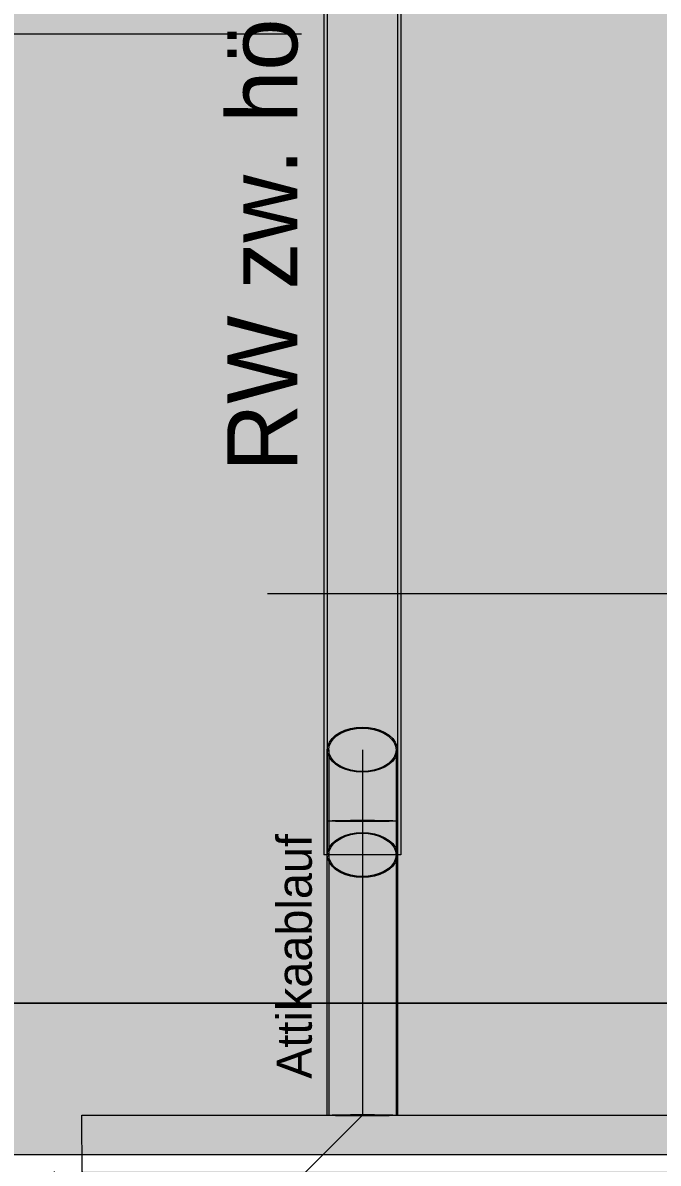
# Model space of a CAD drawing. Header units: metres. Extents: x -3 to 171, y -23 to 41.
# Drawn here: x 0.103 to 1.008, y -4.612 to -2.984 of the extents above; entities that cross this region are included whole.
import ezdxf

# ---------------------------------------------------------------- set-up
doc = ezdxf.new("R2010")
doc.units = ezdxf.units.M
doc.header["$MEASUREMENT"] = 0
doc.set_wipeout_variables(frame=1)
for name, pattern in [('Achse', [0.004, 0.002, -0.001, 0, -0.001]), ('Punkt 1_1', [0.075, 0.025, -0.05]), ('Strichlinie weit', [0.004, 0.003, -0.001]), ('Untersicht', [0.001, 0.0005, -0.0005]), ('Wipeout_Contour', [1, 0, -1])]:
    doc.linetypes.add(name, pattern=pattern)
for name, color, linetype in [('6._Dach PP STG1_1_000 Achsraster', 7, 'Continuous'), ('6._Dach PP STG1_1_140 Brüstung', 7, 'Continuous'), ('6._Dach PP STG1_1_210 Decke', 7, 'Continuous'), ('6._Dach PP STG1_1_220 Bodenaufbau - Außen_ Gefälle', 7, 'Continuous'), ('6._Dach PP STG1_1_221 Bodenaufbau - Abdichtung', 7, 'Continuous'), ('6._Dach PP STG1_1_330 Dachaufbau', 7, 'Continuous'), ('6._Dach PP STG1_1_611 Entwässerung', 7, 'Continuous'), ('6._Dach PP STG1_1_950 Polierplan Bemaßung', 7, 'Continuous'), ('6._Dach PP STG1_1_955 Polierplan Beschriftung', 7, 'Continuous')]:
    doc.layers.add(name, color=color, linetype=linetype)
doc.styles.add('ERSTELLTER_STIL_2', font='')
doc.styles.get('ERSTELLTER_STIL_2').set_extended_font_data('Eurostile')
doc.linetypes.add('Grenze Bundesland', pattern='A,0,[2,415_260415_PP_VA_1_9 DD STG11.Shx,S=1.5873e-05,R=0,X=0,Y=0],-0.003,0', length=0.003)

msp = doc.modelspace()

# ---------------------------------------------------------------- hatches: boundary and pattern name
at = {"layer": '6._Dach PP STG1_1_220 Bodenaufbau - Außen_ Gefälle', "linetype": 'Continuous', "lineweight": 0, "true_color": 0x323232}
h = msp.add_hatch(color=250, dxfattribs=at)
h.paths.add_polyline_path([(6.565, -4.5433), (0.1867, -4.5433), (0.2083, -10.4546), (6.43, -10.4546), (6.43, -14.87), (12.38, -14.87), (12.38, -10.4546), (18.8202, -10.4546), (18.8399, -4.5433), (12.4199, -4.5433), (12.415, -1.67), (6.565, -1.67)])
h.paths.add_polyline_path([(6.495, -7.395), (8.015, -7.395), (8.015, -7.605), (8.745, -7.605), (8.745, -6.215), (7.975, -6.215), (7.975, -5.885), (8.745, -5.885), (8.745, -3.865), (11.105, -3.865), (11.105, -6.245), (11.105, -7.605), (11.5565, -7.605), (11.5565, -8.955), (6.495, -8.955)], flags=0)

# ---------------------------------------------------------------- linework, layer by layer
at = {"layer": '6._Dach PP STG1_1_000 Achsraster', "color": 5, "linetype": 'Achse', "lineweight": 0, "ltscale": 1000}
msp.add_line((-1.5, -3), (21, -3), dxfattribs=at)
at = {"layer": '6._Dach PP STG1_1_210 Decke', "color": 7, "linetype": 'Continuous', "lineweight": 13, "ltscale": 1000, "true_color": 0xf4f4f4, "flags": 128}
msp.add_lwpolyline([(6.525, -4.5), (0.1465, -4.5), (0.1685, -10.5128), (6.39, -10.5128), (6.39, -14.87), (12.42, -14.87), (12.42, -10.4946), (18.82, -10.4946), (18.84, -4.5), (12.455, -4.5), (12.455, -1.6283), (6.525, -1.6283)], close=True, dxfattribs=at)
at = {"layer": '6._Dach PP STG1_1_220 Bodenaufbau - Außen_ Gefälle', "color": 7, "linetype": 'Continuous', "lineweight": 13, "ltscale": 1000, "flags": 128}
msp.add_lwpolyline([(6.565, -4.5433), (0.1867, -4.5433), (0.2083, -10.4546), (6.43, -10.4546), (6.43, -14.87), (12.38, -14.87), (12.38, -10.4546), (18.8202, -10.4546), (18.8399, -4.5433), (12.4199, -4.5433), (12.415, -1.67), (6.565, -1.67)], close=True, dxfattribs=at)
at = {"layer": '6._Dach PP STG1_1_611 Entwässerung', "color": 14, "linetype": 'Achse', "lineweight": 13, "ltscale": 1000, "true_color": 0xa80000}
msp.add_line((0.6417, -1.1318), (0.6417, -4.1718), dxfattribs=at)
at = {"layer": '6._Dach PP STG1_1_611 Entwässerung', "color": 171, "linetype": 'Continuous', "lineweight": 13, "ltscale": 1000, "true_color": 0x6c6cff}
for p, q in [((0.5367, -4.1718), (0.5367, -4.0218)), ((0.6367, -4.0218), (0.6367, -4.1718))]:
    msp.add_line(p, q, dxfattribs=at)
at = {"layer": '6._Dach PP STG1_1_611 Entwässerung', "color": 171, "linetype": 'Grenze Bundesland', "lineweight": 13, "ltscale": 1000, "true_color": 0x6c6cff}
for p, q in [((0.5387, -4.0218), (0.5387, -4.1718)), ((0.6347, -4.0218), (0.6347, -4.1718))]:
    msp.add_line(p, q, dxfattribs=at)
at = {"layer": '6._Dach PP STG1_1_611 Entwässerung', "color": 7, "linetype": 'Strichlinie weit', "lineweight": 13, "ltscale": 1000}
msp.add_line((0.5867, -4.0218), (0.5867, -4.1718), dxfattribs=at)
at = {"layer": '6._Dach PP STG1_1_611 Entwässerung', "color": 171, "linetype": 'Continuous', "lineweight": 13, "ltscale": 1000, "true_color": 0x6c6cff, "flags": 128}
for points in [[(0.5317, -1.1318), (0.5317, -4.1718)], [(0.5367, -1.1318), (0.5367, -4.1718)], [(0.6367, -1.1318), (0.6367, -4.1718)], [(0.6417, -1.1318), (0.6417, -4.1718)], [(0.5367, -4.1718), (0.5317, -4.1718)], [(0.6367, -4.1718), (0.5367, -4.1718)], [(0.6417, -4.1718), (0.6367, -4.1718)]]:
    msp.add_lwpolyline(points, dxfattribs=at)
for points in [[(0.5867, -4.0539), (0.578, -4.0534), (0.5696, -4.052), (0.5617, -4.0496), (0.5545, -4.0464), (0.5484, -4.0424), (0.5434, -4.0379), (0.5397, -4.0328), (0.5374, -4.0274), (0.5367, -4.0218), (0.5374, -4.0162), (0.5397, -4.0108), (0.5434, -4.0057), (0.5484, -4.0011), (0.5545, -3.9972), (0.5617, -3.994), (0.5696, -3.9916), (0.578, -3.9901), (0.5867, -3.9896), (0.5953, -3.9901), (0.6038, -3.9916), (0.6117, -3.994), (0.6188, -3.9972), (0.625, -4.0011), (0.63, -4.0057), (0.6336, -4.0108), (0.6359, -4.0162), (0.6367, -4.0218), (0.6359, -4.0274), (0.6336, -4.0328), (0.63, -4.0379), (0.625, -4.0424), (0.6188, -4.0464), (0.6117, -4.0496), (0.6038, -4.052), (0.5953, -4.0534)], [(0.5867, -4.1243), (0.578, -4.1243), (0.5696, -4.1243), (0.5617, -4.1242), (0.5545, -4.1241), (0.5484, -4.124), (0.5434, -4.1238), (0.5397, -4.1237), (0.5374, -4.1235), (0.5367, -4.1233), (0.5374, -4.1232), (0.5397, -4.123), (0.5434, -4.1228), (0.5484, -4.1227), (0.5545, -4.1226), (0.5617, -4.1225), (0.5696, -4.1224), (0.578, -4.1223), (0.5867, -4.1223), (0.5953, -4.1223), (0.6038, -4.1224), (0.6117, -4.1225), (0.6188, -4.1226), (0.625, -4.1227), (0.63, -4.1228), (0.6336, -4.123), (0.6359, -4.1232), (0.6367, -4.1233), (0.6359, -4.1235), (0.6336, -4.1237), (0.63, -4.1238), (0.625, -4.124), (0.6188, -4.1241), (0.6117, -4.1242), (0.6038, -4.1243), (0.5953, -4.1243)]]:
    msp.add_lwpolyline(points, close=True, dxfattribs=at)
at = {"layer": '6._Dach PP STG1_1_611 Entwässerung', "color": 171, "linetype": 'Strichlinie weit', "lineweight": 13, "ltscale": 1000, "true_color": 0x6c6cff, "flags": 128}
for points in [[(0.5867, -4.0526), (0.5783, -4.0522), (0.5702, -4.0508), (0.5627, -4.0485), (0.5558, -4.0454), (0.5499, -4.0416), (0.5451, -4.0372), (0.5416, -4.0323), (0.5394, -4.0271), (0.5387, -4.0218), (0.5394, -4.0164), (0.5416, -4.0112), (0.5451, -4.0064), (0.5499, -4.002), (0.5558, -3.9982), (0.5627, -3.9951), (0.5702, -3.9928), (0.5783, -3.9914), (0.5867, -3.9909), (0.595, -3.9914), (0.6031, -3.9928), (0.6107, -3.9951), (0.6175, -3.9982), (0.6234, -4.002), (0.6282, -4.0064), (0.6318, -4.0112), (0.6339, -4.0164), (0.6347, -4.0218), (0.6339, -4.0271), (0.6318, -4.0323), (0.6282, -4.0372), (0.6234, -4.0416), (0.6175, -4.0454), (0.6107, -4.0485), (0.6031, -4.0508), (0.595, -4.0522)], [(0.5867, -4.1243), (0.5783, -4.1243), (0.5702, -4.1242), (0.5627, -4.1242), (0.5558, -4.1241), (0.5499, -4.1239), (0.5451, -4.1238), (0.5416, -4.1237), (0.5394, -4.1235), (0.5387, -4.1233), (0.5394, -4.1232), (0.5416, -4.123), (0.5451, -4.1229), (0.5499, -4.1227), (0.5558, -4.1226), (0.5627, -4.1225), (0.5702, -4.1224), (0.5783, -4.1224), (0.5867, -4.1224), (0.595, -4.1224), (0.6031, -4.1224), (0.6107, -4.1225), (0.6175, -4.1226), (0.6234, -4.1227), (0.6282, -4.1229), (0.6318, -4.123), (0.6339, -4.1232), (0.6347, -4.1233), (0.6339, -4.1235), (0.6318, -4.1237), (0.6282, -4.1238), (0.6234, -4.1239), (0.6175, -4.1241), (0.6107, -4.1242), (0.6031, -4.1242), (0.595, -4.1243)], [(0.5867, -4.2039), (0.578, -4.2034), (0.5696, -4.202), (0.5617, -4.1996), (0.5545, -4.1964), (0.5484, -4.1924), (0.5434, -4.1879), (0.5397, -4.1828), (0.5374, -4.1774), (0.5367, -4.1718), (0.5374, -4.1662), (0.5397, -4.1608), (0.5434, -4.1557), (0.5484, -4.1511), (0.5545, -4.1472), (0.5617, -4.144), (0.5696, -4.1416), (0.578, -4.1401), (0.5867, -4.1396), (0.5953, -4.1401), (0.6038, -4.1416), (0.6117, -4.144), (0.6188, -4.1472), (0.625, -4.1511), (0.63, -4.1557), (0.6336, -4.1608), (0.6359, -4.1662), (0.6367, -4.1718), (0.6359, -4.1774), (0.6336, -4.1828), (0.63, -4.1879), (0.625, -4.1924), (0.6188, -4.1964), (0.6117, -4.1996), (0.6038, -4.202), (0.5953, -4.2034)], [(0.5867, -4.2026), (0.5783, -4.2022), (0.5702, -4.2008), (0.5627, -4.1985), (0.5558, -4.1954), (0.5499, -4.1916), (0.5451, -4.1872), (0.5416, -4.1823), (0.5394, -4.1771), (0.5387, -4.1718), (0.5394, -4.1664), (0.5416, -4.1612), (0.5451, -4.1564), (0.5499, -4.152), (0.5558, -4.1482), (0.5627, -4.1451), (0.5702, -4.1428), (0.5783, -4.1414), (0.5867, -4.1409), (0.595, -4.1414), (0.6031, -4.1428), (0.6107, -4.1451), (0.6175, -4.1482), (0.6234, -4.152), (0.6282, -4.1564), (0.6318, -4.1612), (0.6339, -4.1664), (0.6347, -4.1718), (0.6339, -4.1771), (0.6318, -4.1823), (0.6282, -4.1872), (0.6234, -4.1916), (0.6175, -4.1954), (0.6107, -4.1985), (0.6031, -4.2008), (0.595, -4.2022)]]:
    msp.add_lwpolyline(points, close=True, dxfattribs=at)
at = {"layer": '6._Dach PP STG1_1_950 Polierplan Bemaßung', "color": 3, "linetype": 'Punkt 1_1', "lineweight": 0, "ltscale": 1000}
msp.add_line((0.4516, -3.7987), (22.9775, -3.7987), dxfattribs=at)

# ---------------------------------------------------------------- texts
at = {"layer": '6._Dach PP STG1_1_955 Polierplan Beschriftung', "color": 7, "linetype": 'Continuous', "lineweight": 13, "insert": (0.5241, -3.6247), "char_height": 0.1, "attachment_point": 7, "rotation": 90, "style": 'ERSTELLTER_STIL_2'}
msp.add_mtext('\\A1;{\\pql;\\fEurostile|b0|i0|c0|p0;\\W1.000000;RW zw. höheren Stehfalzen geleitet}', dxfattribs=at)

# ---------------------------------------------------------------- next in the draw order: wipeouts: each hides what was drawn before it
at = {"color": 254, "linetype": 'Wipeout_Contour', "lineweight": 0, "ltscale": 12.999552}
msp.add_wipeout([(-0.0237, -4.3834), (0.267, -4.6234), (0.2661, -4.3834)], dxfattribs=at).dxf.layer = '6._Dach PP STG1_1_140 Brüstung'

# ---------------------------------------------------------------- next in the draw order: wipeouts: each hides what was drawn before it
at = {"color": 254, "linetype": 'Wipeout_Contour', "lineweight": 0, "ltscale": 14.250502}
msp.add_wipeout([(-0.0237, -4.3834), (-0.0229, -4.6234), (0.267, -4.6234)], dxfattribs=at).dxf.layer = '6._Dach PP STG1_1_140 Brüstung'

# ---------------------------------------------------------------- next in the draw order: linework, layer by layer
at = {"layer": '6._Dach PP STG1_1_221 Bodenaufbau - Abdichtung', "color": 171, "linetype": 'Untersicht', "lineweight": 13, "ltscale": 1000, "true_color": 0x6c6cff, "flags": 128}
for points in [[(0.1975, -7.499), (0.1867, -4.5433)], [(0.1881, -4.9419), (0.1867, -4.5433)]]:
    msp.add_lwpolyline(points, dxfattribs=at)

# ---------------------------------------------------------------- next in the draw order: wipeouts: each hides what was drawn before it
at = {"color": 254, "linetype": 'Wipeout_Contour', "lineweight": 0, "ltscale": 18.411211}
msp.add_wipeout([(0.267, -4.6234), (1.0465, -4.6234), (1.0465, -4.3834), (0.2661, -4.3834)], dxfattribs=at).dxf.layer = '6._Dach PP STG1_1_140 Brüstung'

# ---------------------------------------------------------------- next in the draw order: linework, layer by layer
at = {"layer": '6._Dach PP STG1_1_221 Bodenaufbau - Abdichtung', "color": 171, "linetype": 'Untersicht', "lineweight": 13, "ltscale": 1000, "true_color": 0x6c6cff, "flags": 128}
for points in [[(0.1867, -4.5433), (6.565, -4.5433)], [(0.1867, -4.5433), (0.5867, -4.5433)], [(0.5867, -4.5433), (0.1881, -4.9419)], [(0.5867, -4.5433), (3.3258, -4.5433)], [(3.3258, -7.2825), (0.5867, -4.5433)]]:
    msp.add_lwpolyline(points, dxfattribs=at)
at = {"layer": '6._Dach PP STG1_1_330 Dachaufbau', "color": 7, "linetype": 'Continuous', "lineweight": 18, "ltscale": 1000, "flags": 128}
msp.add_lwpolyline([(6.325, -4.6), (0.0161, -4.6)], dxfattribs=at)
at = {"layer": '6._Dach PP STG1_1_611 Entwässerung', "color": 171, "linetype": 'Strichlinie weit', "lineweight": 13, "ltscale": 1000, "true_color": 0x6c6cff, "flags": 128}
for points in [[(0.5867, -4.5443), (0.578, -4.5443), (0.5696, -4.5443), (0.5617, -4.5442), (0.5545, -4.5441), (0.5484, -4.544), (0.5434, -4.5438), (0.5397, -4.5437), (0.5374, -4.5435), (0.5367, -4.5433), (0.5374, -4.5432), (0.5397, -4.543), (0.5434, -4.5428), (0.5484, -4.5427), (0.5545, -4.5426), (0.5617, -4.5425), (0.5696, -4.5424), (0.578, -4.5423), (0.5867, -4.5423), (0.5953, -4.5423), (0.6038, -4.5424), (0.6117, -4.5425), (0.6188, -4.5426), (0.625, -4.5427), (0.63, -4.5428), (0.6336, -4.543), (0.6359, -4.5432), (0.6367, -4.5433), (0.6359, -4.5435), (0.6336, -4.5437), (0.63, -4.5438), (0.625, -4.544), (0.6188, -4.5441), (0.6117, -4.5442), (0.6038, -4.5443), (0.5953, -4.5443)], [(0.5867, -4.5443), (0.5783, -4.5443), (0.5702, -4.5442), (0.5627, -4.5442), (0.5558, -4.5441), (0.5499, -4.5439), (0.5451, -4.5438), (0.5416, -4.5437), (0.5394, -4.5435), (0.5387, -4.5433), (0.5394, -4.5432), (0.5416, -4.543), (0.5451, -4.5429), (0.5499, -4.5427), (0.5558, -4.5426), (0.5627, -4.5425), (0.5702, -4.5424), (0.5783, -4.5424), (0.5867, -4.5424), (0.595, -4.5424), (0.6031, -4.5424), (0.6107, -4.5425), (0.6175, -4.5426), (0.6234, -4.5427), (0.6282, -4.5429), (0.6318, -4.543), (0.6339, -4.5432), (0.6347, -4.5433), (0.6339, -4.5435), (0.6318, -4.5437), (0.6282, -4.5438), (0.6234, -4.5439), (0.6175, -4.5441), (0.6107, -4.5442), (0.6031, -4.5442), (0.595, -4.5443)]]:
    msp.add_lwpolyline(points, close=True, dxfattribs=at)

# ---------------------------------------------------------------- next in the draw order: wipeouts: each hides what was drawn before it
at = {"color": 254, "linetype": 'Wipeout_Contour', "lineweight": 0, "ltscale": 13.712693}
msp.add_wipeout([(-0.0238, -4.3834), (1.0465, -4.3834), (-0.0238, -4.3832)], dxfattribs=at).dxf.layer = '6._Dach PP STG1_1_140 Brüstung'

# ---------------------------------------------------------------- next in the draw order: hatches: boundary and pattern name
at = {"layer": '6._Dach PP STG1_1_330 Dachaufbau', "linetype": 'Continuous', "lineweight": 0, "true_color": 0x000000}
h = msp.add_hatch(color=18, dxfattribs=at)
h.paths.add_polyline_path([(3.445, -0.4), (3.755, -0.4), (3.755, 0.07), (2.8, 0.07), (2.8, -0.7715), (1.05, -0.7715), (1.05, 0.07), (-0.0011, 0.07), (0.0161, -4.6), (6.325, -4.6), (6.325, -0.8236), (3.445, -0.8236)])
h.paths.add_polyline_path([(3.805, -2.1975), (5.505, -2.1975), (5.505, -3.7987), (3.805, -3.7987)], flags=0)
h.paths.add_polyline_path([(1.075, -3.7987), (1.075, -2.1975), (2.775, -2.1975), (2.775, -3.7987)], flags=0)

# ---------------------------------------------------------------- next in the draw order: linework, layer by layer
at = {"layer": '6._Dach PP STG1_1_140 Brüstung', "color": 7, "linetype": 'Continuous', "lineweight": 18, "ltscale": 1000}
msp.add_line((-0.0237, -4.3834), (1.0465, -4.3834), dxfattribs=at)
at = {"layer": '6._Dach PP STG1_1_140 Brüstung', "color": 7, "linetype": 'Continuous', "lineweight": 18, "ltscale": 1000, "flags": 128}
msp.add_lwpolyline([(1.0465, -4.3832), (-0.024, -4.3832)], dxfattribs=at)
at = {"layer": '6._Dach PP STG1_1_611 Entwässerung', "color": 171, "linetype": 'Continuous', "lineweight": 13, "ltscale": 1000, "true_color": 0x6c6cff}
for p, q in [((0.5367, -4.5433), (0.5367, -4.1233)), ((0.6367, -4.1233), (0.6367, -4.5433))]:
    msp.add_line(p, q, dxfattribs=at)
at = {"layer": '6._Dach PP STG1_1_611 Entwässerung', "color": 171, "linetype": 'Grenze Bundesland', "lineweight": 13, "ltscale": 1000, "true_color": 0x6c6cff}
for p, q in [((0.5387, -4.1233), (0.5387, -4.5433)), ((0.6347, -4.1233), (0.6347, -4.5433))]:
    msp.add_line(p, q, dxfattribs=at)
at = {"layer": '6._Dach PP STG1_1_611 Entwässerung', "color": 7, "linetype": 'Strichlinie weit', "lineweight": 13, "ltscale": 1000}
msp.add_line((0.5867, -4.1233), (0.5867, -4.5433), dxfattribs=at)

# ---------------------------------------------------------------- next in the draw order: texts
at = {"layer": '6._Dach PP STG1_1_955 Polierplan Beschriftung', "color": 171, "linetype": 'Continuous', "lineweight": 13, "true_color": 0x6c6cff, "insert": (0.5153, -4.4913), "char_height": 0.05, "attachment_point": 7, "rotation": 90, "style": 'ERSTELLTER_STIL_2'}
msp.add_mtext('\\A1;{\\pql;\\fEurostile|b0|i0|c0|p0;\\W1.000000;Attikaablauf}', dxfattribs=at)

doc.saveas('drawing.dxf')
